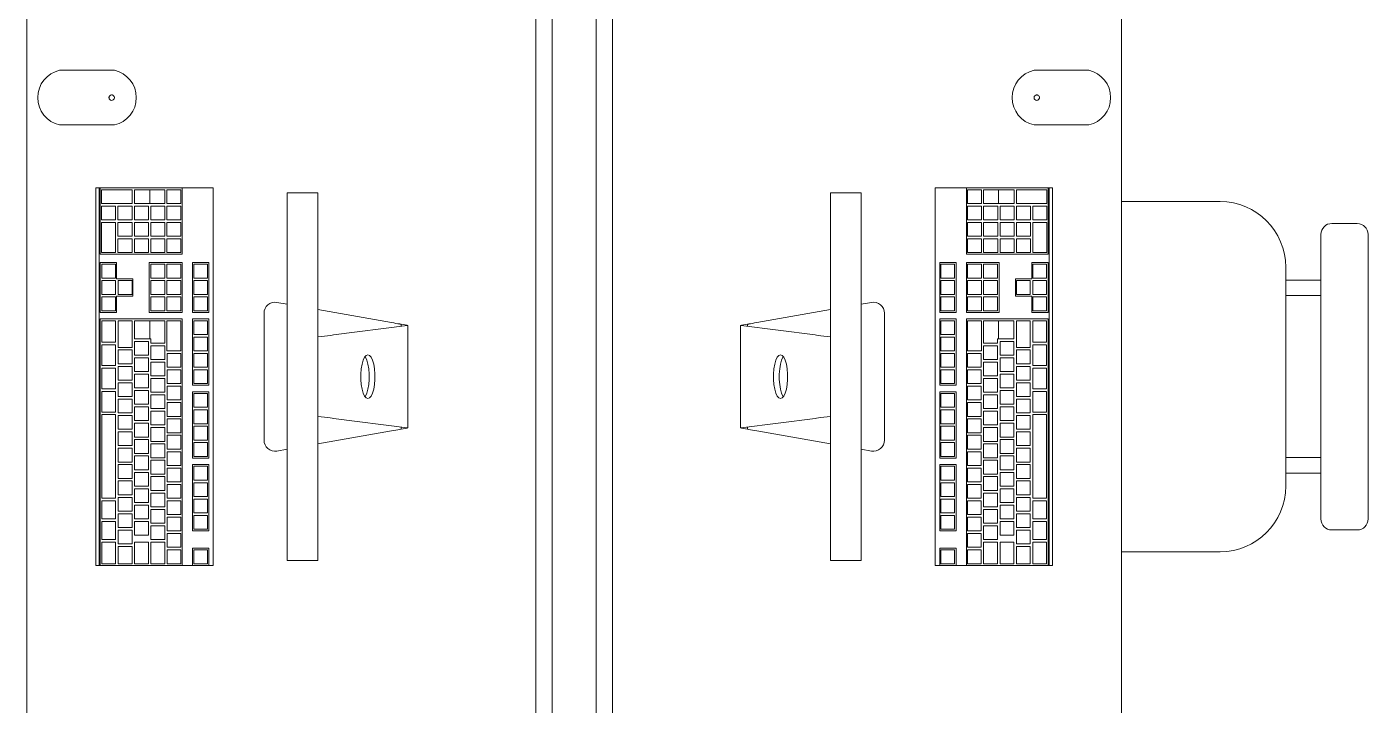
# Model space of a CAD drawing. Header units: inches. Extents: x -1714 to 6424, y -1550 to 970.
# Drawn here: x -993.1 to -931.8, y 427.3 to 458.3 of the extents above; entities that cross this region are included whole.
import ezdxf

# ---------------------------------------------------------------- set-up
doc = ezdxf.new("R2010")
doc.units = ezdxf.units.IN
doc.header["$MEASUREMENT"] = 0
doc.layers.add('A-GENM', color=13, linetype='Continuous', lineweight=9)
doc.layers.add('I-FURN', color=30, linetype='Continuous', lineweight=9)

# ---------------------------------------------------------------- blocks, each defined once
blk = doc.blocks.new('Dynamic_Computer_Desk_with_Chairs_8535 - 6-1470209-L1 - Architectural')
at = {"layer": 'A-GENM'}
for p, q in [((0, 23.5), (0, 21)), ((2.5, 21), (2.5, 23.5))]:
    blk.add_line(p, q, dxfattribs=at)
for centre, start, end in [((1.25, 23.219), 12.68038, 167.31962), ((1.25, 21.281), 192.68038, 347.31962)]:
    blk.add_arc(centre, 1.281, start, end, dxfattribs=at)
at = {"layer": 'I-FURN'}
for p, q in [((-130.5, 25), (60, 25)), ((22.622, 21.843), (5.378, 21.843)), ((5.378, 21.843), (5.378, 21.695)), ((5.378, 21.695), (5.378, 21.652)), ((5.378, 21.695), (22.622, 21.695)), ((5.378, 17.912), (5.378, 21.652)), ((5.378, 21.652), (8.409, 21.652)), ((5.457, 21.585), (6.087, 21.585)), ((5.457, 20.195), (5.457, 21.585)), ((6.087, 21.585), (6.087, 20.195)), ((6.205, 21.585), (6.835, 21.585)), ((6.205, 20.943), (6.205, 21.585)), ((6.835, 21.585), (6.835, 20.943)), ((6.953, 21.585), (8.331, 21.585)), ((6.953, 20.943), (6.953, 21.585)), ((8.331, 21.585), (8.331, 20.943)), ((8.409, 21.629), (8.409, 21.652)), ((8.409, 21.629), (8.409, 17.912)), ((8.783, 21.652), (8.783, 21.629)), ((8.783, 21.652), (11.067, 21.652)), ((8.783, 20.904), (8.783, 21.629)), ((8.862, 21.573), (9.492, 21.573)), ((8.862, 20.943), (8.862, 21.573)), ((9.492, 21.573), (9.492, 20.943)), ((9.61, 21.573), (10.24, 21.573)), ((9.61, 20.943), (9.61, 21.573)), ((10.24, 21.573), (10.24, 20.943)), ((10.358, 21.573), (10.988, 21.573)), ((10.358, 20.943), (10.358, 21.573)), ((10.988, 21.573), (10.988, 20.943)), ((11.067, 21.629), (11.067, 21.652)), ((11.067, 21.629), (11.067, 20.904)), ((11.362, 21.652), (11.362, 21.629)), ((11.362, 21.652), (22.622, 21.652)), ((11.362, 17.912), (11.362, 21.629)), ((11.441, 21.573), (12.425, 21.573)), ((11.441, 20.943), (11.441, 21.573)), ((12.425, 21.573), (12.425, 20.943)), ((12.543, 21.573), (13.488, 21.573)), ((12.543, 20.943), (12.543, 21.573)), ((13.488, 21.573), (13.488, 20.943)), ((13.606, 21.573), (14.551, 21.573)), ((13.606, 20.943), (13.606, 21.573)), ((14.551, 21.573), (14.551, 20.943)), ((14.669, 21.573), (15.614, 21.573)), ((14.669, 20.943), (14.669, 21.573)), ((15.614, 21.573), (15.614, 20.943)), ((15.732, 20.943), (15.732, 21.573)), ((15.732, 21.573), (19.551, 21.573)), ((19.551, 21.573), (19.551, 20.943)), ((19.669, 20.943), (19.669, 21.573)), ((19.669, 21.573), (20.496, 21.573)), ((20.496, 21.573), (20.496, 20.943)), ((20.614, 20.943), (20.614, 21.573)), ((20.614, 21.573), (21.441, 21.573)), ((21.441, 21.573), (21.441, 20.943)), ((21.559, 20.943), (21.559, 21.573)), ((21.559, 21.573), (22.543, 21.573)), ((22.543, 21.573), (22.543, 20.943)), ((22.622, 21.695), (22.622, 21.843)), ((22.622, 21.652), (22.622, 21.695)), ((22.622, 21.652), (22.622, 17.912)), ((6.835, 20.943), (6.205, 20.943)), ((6.205, 20.837), (6.835, 20.837)), ((6.205, 20.195), (6.205, 20.837)), ((6.835, 20.837), (6.835, 20.195)), ((8.331, 20.943), (6.953, 20.943)), ((6.953, 20.837), (7.583, 20.837)), ((6.953, 20.195), (6.953, 20.837)), ((7.583, 20.837), (7.583, 20.195)), ((7.701, 20.837), (8.331, 20.837)), ((7.701, 20.195), (7.701, 20.837)), ((8.331, 20.837), (8.331, 20.195)), ((9.531, 20.904), (8.783, 20.904)), ((9.492, 20.943), (8.862, 20.943)), ((9.531, 20.156), (9.531, 20.904)), ((10.24, 20.943), (9.61, 20.943)), ((11.067, 20.904), (10.319, 20.904)), ((10.319, 20.904), (10.319, 20.156)), ((10.988, 20.943), (10.358, 20.943)), ((12.425, 20.943), (11.441, 20.943)), ((13.488, 20.943), (12.543, 20.943)), ((14.551, 20.943), (13.606, 20.943)), ((15.614, 20.943), (14.669, 20.943)), ((19.551, 20.943), (15.732, 20.943)), ((20.496, 20.943), (19.669, 20.943)), ((21.441, 20.943), (20.614, 20.943)), ((22.543, 20.943), (21.559, 20.943)), ((9.61, 20.825), (10.24, 20.825)), ((9.61, 20.195), (9.61, 20.825)), ((10.24, 20.825), (10.24, 20.195)), ((11.441, 20.195), (11.441, 20.826)), ((11.441, 20.826), (12.661, 20.826)), ((12.661, 20.826), (12.661, 20.195)), ((12.78, 20.195), (12.78, 20.826)), ((12.78, 20.826), (13.409, 20.826)), ((13.409, 20.826), (13.409, 20.195)), ((13.528, 20.195), (13.528, 20.826)), ((13.528, 20.826), (14.157, 20.826)), ((14.157, 20.826), (14.157, 20.195)), ((14.276, 20.195), (14.276, 20.826)), ((14.276, 20.826), (14.906, 20.826)), ((14.906, 20.826), (14.906, 20.195)), ((15.024, 20.195), (15.024, 20.826)), ((15.024, 20.826), (15.654, 20.826)), ((15.654, 20.826), (15.654, 20.195)), ((15.772, 20.195), (15.772, 20.826)), ((15.772, 20.826), (16.402, 20.826)), ((16.402, 20.826), (16.402, 20.195)), ((16.52, 20.195), (16.52, 20.826)), ((16.52, 20.826), (17.15, 20.826)), ((17.15, 20.826), (17.15, 20.195)), ((17.268, 20.195), (17.268, 20.826)), ((17.268, 20.826), (17.898, 20.826)), ((17.898, 20.826), (17.898, 20.195)), ((18.016, 20.195), (18.016, 20.826)), ((18.016, 20.826), (18.646, 20.826)), ((18.646, 20.826), (18.646, 20.195)), ((18.764, 20.195), (18.764, 20.826)), ((18.764, 20.826), (19.394, 20.826)), ((19.394, 20.826), (19.394, 20.195)), ((19.512, 20.195), (19.512, 20.826)), ((19.512, 20.826), (20.142, 20.826)), ((20.142, 20.826), (20.142, 20.195)), ((20.26, 20.195), (20.26, 20.826)), ((20.26, 20.826), (20.89, 20.826)), ((20.89, 20.826), (20.89, 20.195)), ((21.008, 20.195), (21.008, 20.826)), ((21.008, 20.826), (21.638, 20.826)), ((21.638, 20.826), (21.638, 20.195)), ((21.756, 20.195), (21.756, 20.825)), ((21.756, 20.825), (22.543, 20.825)), ((22.543, 20.825), (22.543, 20.195)), ((6.087, 20.195), (5.457, 20.195)), ((5.457, 20.089), (6.087, 20.089)), ((5.457, 19.377), (5.457, 20.089)), ((6.087, 20.089), (6.087, 19.377)), ((6.835, 20.195), (6.205, 20.195)), ((6.205, 20.089), (6.835, 20.089)), ((6.205, 19.447), (6.205, 20.089)), ((6.835, 20.089), (6.835, 19.447)), ((7.583, 20.195), (6.953, 20.195)), ((6.953, 20.089), (7.583, 20.089)), ((6.953, 19.447), (6.953, 20.089)), ((7.583, 20.089), (7.583, 19.447)), ((8.331, 20.195), (7.701, 20.195)), ((7.701, 20.089), (8.331, 20.089)), ((7.701, 19.447), (7.701, 20.089)), ((8.331, 20.089), (8.331, 19.447)), ((10.319, 20.156), (9.531, 20.156)), ((10.24, 20.195), (9.61, 20.195)), ((12.661, 20.195), (11.441, 20.195)), ((11.441, 20.078), (12.268, 20.078)), ((11.441, 19.377), (11.441, 20.078)), ((12.268, 20.078), (12.268, 19.377)), ((12.386, 19.447), (12.386, 20.078)), ((12.386, 20.078), (13.016, 20.078)), ((13.409, 20.195), (12.78, 20.195)), ((13.016, 20.078), (13.016, 19.447)), ((13.134, 19.447), (13.134, 20.078)), ((13.134, 20.078), (13.764, 20.078)), ((14.157, 20.195), (13.528, 20.195)), ((13.764, 20.078), (13.764, 19.447)), ((13.882, 19.447), (13.882, 20.078)), ((13.882, 20.078), (14.512, 20.078)), ((14.906, 20.195), (14.276, 20.195)), ((14.512, 20.078), (14.512, 19.447)), ((14.63, 19.447), (14.63, 20.078)), ((14.63, 20.078), (15.26, 20.078)), ((15.654, 20.195), (15.024, 20.195)), ((15.26, 20.078), (15.26, 19.447)), ((15.378, 19.447), (15.378, 20.078)), ((15.378, 20.078), (16.008, 20.078)), ((16.402, 20.195), (15.772, 20.195)), ((16.008, 20.078), (16.008, 19.447)), ((16.126, 19.447), (16.126, 20.078)), ((16.126, 20.078), (16.756, 20.078)), ((17.15, 20.195), (16.52, 20.195)), ((16.756, 20.078), (16.756, 19.447)), ((16.874, 19.447), (16.874, 20.078)), ((16.874, 20.078), (17.504, 20.078)), ((17.898, 20.195), (17.268, 20.195)), ((17.504, 20.078), (17.504, 19.447)), ((17.622, 19.447), (17.622, 20.078)), ((17.622, 20.078), (18.252, 20.078)), ((18.646, 20.195), (18.016, 20.195)), ((18.252, 20.078), (18.252, 19.447)), ((18.37, 19.447), (18.37, 20.078)), ((18.37, 20.078), (19, 20.078)), ((19.394, 20.195), (18.764, 20.195)), ((19, 20.078), (19, 19.447)), ((19.118, 19.447), (19.118, 20.078)), ((19.118, 20.078), (19.748, 20.078)), ((20.142, 20.195), (19.512, 20.195)), ((19.748, 20.078), (19.748, 19.447)), ((19.866, 19.447), (19.866, 20.078)), ((19.866, 20.078), (20.496, 20.078)), ((20.89, 20.195), (20.26, 20.195)), ((20.496, 20.078), (20.496, 19.447)), ((20.614, 19.447), (20.614, 20.078)), ((20.614, 20.078), (21.244, 20.078)), ((21.638, 20.195), (21.008, 20.195)), ((21.244, 20.078), (21.244, 19.447)), ((21.559, 19.447), (21.559, 20.077)), ((21.559, 20.077), (22.543, 20.077)), ((22.543, 20.195), (21.756, 20.195)), ((22.543, 20.077), (22.543, 19.447)), ((5.457, 18.699), (5.457, 19.377)), ((5.457, 19.377), (6.087, 19.377)), ((6.087, 19.377), (6.087, 18.699)), ((6.835, 19.447), (6.205, 19.447)), ((6.205, 19.341), (6.835, 19.341)), ((6.205, 18.699), (6.205, 19.341)), ((6.835, 19.341), (6.835, 18.699)), ((7.583, 19.447), (6.953, 19.447)), ((6.953, 19.341), (7.583, 19.341)), ((6.953, 18.699), (6.953, 19.341)), ((7.583, 19.341), (7.583, 18.699)), ((8.331, 19.447), (7.701, 19.447)), ((7.701, 19.341), (8.331, 19.341)), ((7.701, 18.699), (7.701, 19.341)), ((8.331, 19.341), (8.331, 18.699)), ((8.783, 17.912), (8.783, 19.408)), ((8.783, 19.408), (11.067, 19.408)), ((8.862, 19.329), (9.492, 19.329)), ((8.862, 18.699), (8.862, 19.329)), ((9.492, 19.329), (9.492, 18.699)), ((9.61, 19.329), (10.24, 19.329)), ((9.61, 18.699), (9.61, 19.329)), ((10.24, 19.329), (10.24, 18.699)), ((10.358, 19.329), (10.988, 19.329)), ((10.358, 18.699), (10.358, 19.329)), ((10.988, 19.329), (10.988, 18.699)), ((11.067, 19.408), (11.067, 17.912)), ((11.441, 18.699), (11.441, 19.377)), ((11.441, 19.377), (12.268, 19.377)), ((12.268, 19.377), (12.268, 19.33)), ((12.268, 19.33), (12.465, 19.33)), ((13.016, 19.447), (12.386, 19.447)), ((12.465, 19.33), (12.465, 18.699)), ((12.583, 18.699), (12.583, 19.33)), ((12.583, 19.33), (13.213, 19.33)), ((13.764, 19.447), (13.134, 19.447)), ((13.213, 19.33), (13.213, 18.699)), ((13.331, 18.699), (13.331, 19.33)), ((13.331, 19.33), (13.961, 19.33)), ((14.512, 19.447), (13.882, 19.447)), ((13.961, 19.33), (13.961, 18.699)), ((14.079, 18.699), (14.079, 19.33)), ((14.079, 19.33), (14.709, 19.33)), ((15.26, 19.447), (14.63, 19.447)), ((14.709, 19.33), (14.709, 18.699)), ((14.827, 18.699), (14.827, 19.33)), ((14.827, 19.33), (15.457, 19.33)), ((16.008, 19.447), (15.378, 19.447)), ((15.457, 19.33), (15.457, 18.699)), ((15.575, 18.699), (15.575, 19.33)), ((15.575, 19.33), (16.205, 19.33)), ((16.756, 19.447), (16.126, 19.447)), ((16.205, 19.33), (16.205, 18.699)), ((16.323, 18.699), (16.323, 19.33)), ((16.323, 19.33), (16.953, 19.33)), ((17.504, 19.447), (16.874, 19.447)), ((16.953, 19.33), (16.953, 18.699)), ((17.071, 18.699), (17.071, 19.33)), ((17.071, 19.33), (17.701, 19.33)), ((18.252, 19.447), (17.622, 19.447)), ((17.701, 19.33), (17.701, 18.699)), ((17.819, 18.699), (17.819, 19.33)), ((17.819, 19.33), (18.449, 19.33)), ((19, 19.447), (18.37, 19.447)), ((18.449, 19.33), (18.449, 18.699)), ((18.567, 18.699), (18.567, 19.33)), ((18.567, 19.33), (19.197, 19.33)), ((19.748, 19.447), (19.118, 19.447)), ((19.197, 19.33), (19.197, 18.699)), ((19.315, 18.699), (19.315, 19.33)), ((19.315, 19.33), (19.945, 19.33)), ((20.496, 19.447), (19.866, 19.447)), ((19.945, 19.33), (19.945, 18.699)), ((20.063, 18.699), (20.063, 19.33)), ((20.063, 19.33), (20.693, 19.33)), ((21.244, 19.447), (20.614, 19.447)), ((20.693, 19.33), (20.693, 18.699)), ((20.811, 18.699), (20.811, 19.33)), ((20.811, 19.33), (21.441, 19.33)), ((21.441, 19.33), (21.441, 18.699)), ((22.543, 19.447), (21.559, 19.447)), ((21.559, 18.699), (21.559, 19.329)), ((21.559, 19.329), (22.543, 19.329)), ((22.543, 19.329), (22.543, 18.699)), ((6.087, 18.699), (5.457, 18.699)), ((5.457, 18.604), (6.087, 18.604)), ((5.457, 17.964), (5.457, 18.604)), ((6.087, 18.604), (6.087, 17.964)), ((6.835, 18.699), (6.205, 18.699)), ((6.205, 18.604), (6.835, 18.604)), ((6.205, 17.964), (6.205, 18.604)), ((6.835, 18.604), (6.835, 17.964)), ((7.583, 18.699), (6.953, 18.699)), ((6.953, 18.604), (7.583, 18.604)), ((6.953, 17.964), (6.953, 18.604)), ((7.583, 18.604), (7.583, 17.964)), ((8.331, 18.699), (7.701, 18.699)), ((7.701, 18.604), (8.331, 18.604)), ((7.701, 17.964), (7.701, 18.604)), ((8.331, 18.604), (8.331, 17.964)), ((9.492, 18.699), (8.862, 18.699)), ((8.862, 18.604), (9.492, 18.604)), ((8.862, 17.964), (8.862, 18.604)), ((9.492, 18.604), (9.492, 17.964)), ((10.24, 18.699), (9.61, 18.699)), ((9.61, 18.604), (10.24, 18.604)), ((9.61, 17.964), (9.61, 18.604)), ((10.24, 18.604), (10.24, 17.964)), ((10.988, 18.699), (10.358, 18.699)), ((10.358, 18.604), (10.988, 18.604)), ((10.358, 17.964), (10.358, 18.604)), ((10.988, 18.604), (10.988, 17.964)), ((12.465, 18.699), (11.441, 18.699)), ((11.441, 18.604), (12.819, 18.604)), ((11.441, 17.964), (11.441, 18.604)), ((13.213, 18.699), (12.583, 18.699)), ((12.819, 18.604), (12.819, 17.964)), ((12.937, 17.964), (12.937, 18.593)), ((12.937, 18.593), (13.567, 18.593)), ((13.961, 18.699), (13.331, 18.699)), ((13.567, 18.593), (13.567, 17.964)), ((13.685, 17.964), (13.685, 18.593)), ((13.685, 18.593), (14.315, 18.593)), ((14.709, 18.699), (14.079, 18.699)), ((14.315, 18.593), (14.315, 17.964)), ((14.433, 17.964), (14.433, 18.593)), ((14.433, 18.593), (15.063, 18.593)), ((15.457, 18.699), (14.827, 18.699)), ((15.063, 18.593), (15.063, 17.964)), ((15.181, 17.964), (15.181, 18.593)), ((15.181, 18.593), (15.811, 18.593)), ((16.205, 18.699), (15.575, 18.699)), ((15.811, 18.593), (15.811, 17.964)), ((15.929, 17.964), (15.929, 18.593)), ((15.929, 18.593), (16.559, 18.593)), ((16.953, 18.699), (16.323, 18.699)), ((16.559, 18.593), (16.559, 17.964)), ((16.677, 17.964), (16.677, 18.593)), ((16.677, 18.593), (17.307, 18.593)), ((17.701, 18.699), (17.071, 18.699)), ((17.307, 18.593), (17.307, 17.964)), ((17.425, 17.964), (17.425, 18.593)), ((17.425, 18.593), (18.055, 18.593)), ((18.449, 18.699), (17.819, 18.699)), ((18.055, 18.593), (18.055, 17.964)), ((18.173, 17.964), (18.173, 18.593)), ((18.173, 18.593), (18.803, 18.593)), ((19.197, 18.699), (18.567, 18.699)), ((18.803, 18.593), (18.803, 17.964)), ((18.921, 17.964), (18.921, 18.593)), ((18.921, 18.593), (19.551, 18.593)), ((19.945, 18.699), (19.315, 18.699)), ((19.551, 18.593), (19.551, 17.964)), ((19.669, 17.964), (19.669, 18.593)), ((19.669, 18.593), (20.299, 18.593)), ((20.693, 18.699), (20.063, 18.699)), ((20.299, 18.593), (20.299, 17.964)), ((20.417, 17.964), (20.417, 18.593)), ((20.417, 18.593), (21.047, 18.593)), ((21.441, 18.699), (20.811, 18.699)), ((21.047, 18.593), (21.047, 17.964)), ((21.165, 17.964), (21.165, 18.593)), ((21.165, 18.593), (21.795, 18.593)), ((22.543, 18.699), (21.559, 18.699)), ((21.795, 18.593), (21.795, 17.964)), ((21.913, 17.964), (21.913, 18.593)), ((21.913, 18.593), (22.543, 18.593)), ((22.543, 18.593), (22.543, 17.964)), ((5.378, 16.727), (5.378, 17.912)), ((8.409, 17.912), (5.378, 17.912)), ((6.087, 17.962), (5.457, 17.962)), ((6.835, 17.962), (6.205, 17.962)), ((7.583, 17.962), (6.953, 17.962)), ((8.331, 17.962), (7.701, 17.962)), ((11.067, 17.912), (8.783, 17.912)), ((9.492, 17.962), (8.862, 17.962)), ((10.24, 17.962), (9.61, 17.962)), ((10.988, 17.962), (10.358, 17.962)), ((22.622, 17.912), (11.362, 17.912)), ((12.819, 17.962), (11.441, 17.962)), ((13.567, 17.962), (12.937, 17.962)), ((14.315, 17.962), (13.685, 17.962)), ((15.063, 17.962), (14.433, 17.962)), ((15.811, 17.962), (15.181, 17.962)), ((16.559, 17.962), (15.929, 17.962)), ((17.307, 17.962), (16.677, 17.962)), ((18.055, 17.962), (17.425, 17.962)), ((18.803, 17.962), (18.173, 17.962)), ((19.551, 17.962), (18.921, 17.962)), ((20.299, 17.962), (19.669, 17.962)), ((21.047, 17.962), (20.417, 17.962)), ((21.795, 17.962), (21.165, 17.962)), ((22.543, 17.962), (21.913, 17.962)), ((22.622, 17.912), (22.622, 17.439)), ((8.783, 16.727), (8.783, 17.439)), ((8.783, 17.439), (11.067, 17.439)), ((8.862, 16.742), (8.862, 17.372)), ((8.862, 17.372), (9.492, 17.372)), ((9.492, 17.372), (9.492, 16.742)), ((9.61, 16.742), (9.61, 17.372)), ((9.61, 17.372), (10.24, 17.372)), ((10.24, 17.372), (10.24, 16.742)), ((10.358, 16.742), (10.358, 17.372)), ((10.358, 17.372), (10.988, 17.372)), ((10.988, 17.372), (10.988, 16.742)), ((11.067, 17.439), (11.067, 16.727)), ((11.362, 16.727), (11.362, 17.439)), ((11.362, 17.439), (14.394, 17.439)), ((11.441, 16.742), (11.441, 17.372)), ((11.441, 17.372), (12.071, 17.372)), ((12.071, 17.372), (12.071, 16.742)), ((12.189, 16.742), (12.189, 17.372)), ((12.189, 17.372), (12.819, 17.372)), ((12.819, 17.372), (12.819, 16.742)), ((12.937, 16.742), (12.937, 17.372)), ((12.937, 17.372), (13.567, 17.372)), ((13.567, 17.372), (13.567, 16.742)), ((13.685, 16.742), (13.685, 17.372)), ((13.685, 17.372), (14.315, 17.372)), ((14.315, 17.372), (14.315, 16.742)), ((14.394, 17.439), (14.394, 16.727)), ((14.689, 16.727), (14.689, 17.439)), ((14.689, 17.439), (17.72, 17.439)), ((14.768, 16.742), (14.768, 17.372)), ((14.768, 17.372), (15.398, 17.372)), ((15.398, 17.372), (15.398, 16.742)), ((15.516, 16.742), (15.516, 17.372)), ((15.516, 17.372), (16.146, 17.372)), ((16.146, 17.372), (16.146, 16.742)), ((16.264, 16.742), (16.264, 17.372)), ((16.264, 17.372), (16.894, 17.372)), ((16.894, 17.372), (16.894, 16.742)), ((17.012, 16.742), (17.012, 17.372)), ((17.012, 17.372), (17.642, 17.372)), ((17.642, 17.372), (17.642, 16.742)), ((17.72, 17.439), (17.72, 16.727)), ((18.016, 16.727), (18.016, 17.439)), ((18.016, 17.439), (21.047, 17.439)), ((18.094, 16.742), (18.094, 17.372)), ((18.094, 17.372), (18.724, 17.372)), ((18.724, 17.372), (18.724, 16.742)), ((18.843, 16.742), (18.843, 17.372)), ((18.843, 17.372), (19.472, 17.372)), ((19.472, 17.372), (19.472, 16.742)), ((19.591, 16.742), (19.591, 17.372)), ((19.591, 17.372), (20.22, 17.372)), ((20.22, 17.372), (20.22, 16.742)), ((20.339, 16.742), (20.339, 17.372)), ((20.339, 17.372), (20.969, 17.372)), ((20.969, 17.372), (20.969, 16.742)), ((21.047, 17.439), (21.047, 16.727)), ((21.835, 16.727), (21.835, 17.439)), ((21.835, 17.439), (22.622, 17.439)), ((21.913, 16.742), (21.913, 17.372)), ((21.913, 17.372), (22.543, 17.372)), ((22.543, 17.372), (22.543, 16.742)), ((22.622, 17.439), (22.622, 16.691)), ((5.378, 16.727), (5.378, 16.589)), ((5.378, 16.488), (5.378, 16.589)), ((8.783, 16.727), (8.783, 16.691)), ((11.067, 16.691), (8.783, 16.691)), ((9.492, 16.742), (8.862, 16.742)), ((10.24, 16.742), (9.61, 16.742)), ((10.988, 16.742), (10.358, 16.742)), ((11.067, 16.691), (11.067, 16.727)), ((11.362, 16.727), (11.362, 16.691)), ((14.394, 16.691), (11.362, 16.691)), ((12.071, 16.742), (11.441, 16.742)), ((12.819, 16.742), (12.189, 16.742)), ((13.567, 16.742), (12.937, 16.742)), ((14.315, 16.742), (13.685, 16.742)), ((14.394, 16.691), (14.394, 16.727)), ((14.689, 16.727), (14.689, 16.691)), ((17.72, 16.691), (14.689, 16.691)), ((15.398, 16.742), (14.768, 16.742)), ((16.146, 16.742), (15.516, 16.742)), ((16.894, 16.742), (16.264, 16.742)), ((17.642, 16.742), (17.012, 16.742)), ((17.72, 16.691), (17.72, 16.727)), ((18.016, 16.727), (18.016, 16.691)), ((21.047, 16.691), (18.016, 16.691)), ((18.724, 16.742), (18.094, 16.742)), ((19.472, 16.742), (18.843, 16.742)), ((20.22, 16.742), (19.591, 16.742)), ((20.969, 16.742), (20.339, 16.742)), ((21.047, 16.691), (21.047, 16.727)), ((21.835, 16.727), (21.835, 16.691)), ((22.622, 16.691), (21.835, 16.691)), ((22.543, 16.742), (21.913, 16.742)), ((22.622, 16.589), (22.622, 16.691)), ((22.622, 16.589), (22.622, 16.488)), ((5.378, 16.488), (22.622, 16.488)), ((16.904, 14.166), (11.096, 14.166)), ((10.603, 13.58), (10.688, 13.103)), ((17.312, 13.103), (17.397, 13.58)), ((5.6, 13.103), (5.6, 11.703)), ((6.35, 13.103), (5.6, 13.103)), ((6.35, 13.103), (21.65, 13.103)), ((22.4, 13.103), (21.65, 13.103)), ((22.4, 11.703), (22.4, 13.103)), ((5.6, 11.703), (6.35, 11.703)), ((21.65, 11.703), (6.35, 11.703)), ((10.934, 11.703), (11.527, 8.344)), ((16.473, 8.344), (17.066, 11.703)), ((21.65, 11.703), (22.4, 11.703)), ((12.094, 10.998), (11.664, 7.63)), ((16.336, 7.63), (15.906, 10.998)), ((11.603, 7.911), (11.593, 7.97)), ((16.407, 7.97), (16.397, 7.911)), ((11.603, 7.911), (11.699, 7.911)), ((11.651, 7.637), (11.603, 7.911)), ((11.664, 7.637), (11.651, 7.637)), ((11.659, 7.594), (16.341, 7.594)), ((16.301, 7.911), (16.397, 7.911)), ((16.349, 7.637), (16.336, 7.637)), ((16.397, 7.911), (16.349, 7.637)), ((-130.5, 1.75), (60, 1.75)), ((-130.5, 1), (60, 1))]:
    blk.add_line(p, q, dxfattribs=at)
at = {"layer": 'I-FURN', "flags": 128}
for points in [[(12.184, 11.703), (12.165, 11.551), (12.146, 11.404), (12.129, 11.269), (12.114, 11.152), (12.102, 11.06), (12.094, 10.998)], [(15.906, 10.998), (15.898, 11.06), (15.886, 11.152), (15.871, 11.269), (15.854, 11.404), (15.835, 11.551), (15.816, 11.703)], [(13, 9.423), (13.029, 9.501), (13.115, 9.574), (13.251, 9.639), (13.432, 9.691), (13.645, 9.727), (13.879, 9.746), (14.121, 9.746), (14.355, 9.727), (14.568, 9.691), (14.749, 9.639), (14.885, 9.574), (14.971, 9.501), (15, 9.423)], [(15, 9.423), (14.971, 9.346), (14.885, 9.272), (14.749, 9.208), (14.568, 9.156), (14.355, 9.12), (14.121, 9.101), (13.879, 9.101), (13.645, 9.12), (13.432, 9.156), (13.251, 9.208), (13.115, 9.272), (13.029, 9.346), (13, 9.423)], [(13.115, 9.535), (13.251, 9.471), (13.432, 9.419), (13.645, 9.383), (13.879, 9.364), (14.121, 9.364), (14.355, 9.383), (14.568, 9.419), (14.749, 9.471), (14.885, 9.535)], [(11.527, 8.344), (11.545, 8.24), (11.563, 8.14), (11.579, 8.05), (11.592, 7.972), (11.603, 7.911)], [(16.397, 7.911), (16.408, 7.972), (16.421, 8.05), (16.437, 8.14), (16.455, 8.24), (16.473, 8.344)], [(11.664, 7.63), (11.66, 7.603), (11.659, 7.594)], [(16.341, 7.594), (16.34, 7.603), (16.336, 7.63)]]:
    blk.add_lwpolyline(points, dxfattribs=at)
at = {"layer": 'I-FURN'}
for centre, radius, start, end in [((1.25, 21.124), 0.124, 360, 180), ((1.25, 21.124), 0.124, 165, 180), ((1.25, 21.124), 0.124, 180, 360), ((1.25, 21.124), 0.124, 180, 195), ((1.25, 21.124), 0.124, 225, 0), ((1.25, 21.124), 0.124, 0, 105), ((11.096, 13.666), 0.5, 90, 190), ((16.904, 13.666), 0.5, 350, 90)]:
    blk.add_arc(centre, radius, start, end, dxfattribs=at)
blk = doc.blocks.new('Chair-Stacking - Chair-Stacking-1465892-L1 - Architectural')
at = {"layer": 'I-FURN'}
for p, q in [((-15.049, 6.289), (-15.049, 1.789)), ((0.951, 6.289), (0.951, 1.789)), ((-12.049, -1.211), (-2.049, -1.211)), ((-11.456, -1.211), (-11.456, -2.813)), ((-11.456, -1.211), (-10.737, -1.211)), ((-10.737, -1.211), (-10.737, -2.813)), ((-3.337, -1.211), (-3.337, -2.813)), ((-2.632, -1.211), (-3.337, -1.211)), ((-2.632, -1.211), (-2.632, -2.813)), ((-13.549, -2.813), (-0.549, -2.813)), ((-14.049, -3.313), (-14.049, -4.472)), ((-0.049, -3.313), (-0.049, -4.472)), ((-13.549, -4.972), (-0.549, -4.972))]:
    blk.add_line(p, q, dxfattribs=at)
for centre, radius, start, end in [((-12.049, 1.789), 3, 180, 270), ((-2.049, 1.789), 3, 270, 0), ((-13.549, -3.313), 0.5, 90, 180), ((-0.549, -3.313), 0.5, 360, 90), ((-13.549, -4.472), 0.5, 180, 270), ((-0.549, -4.472), 0.5, 270, 0)]:
    blk.add_arc(centre, radius, start, end, dxfattribs=at)
blk = doc.blocks.new('Dynamic_Computer_Desk_with_Chairs_8535 - 6-1470367-L1 - Architectural')
at = {"layer": 'A-GENM'}
for p, q in [((0, -23.5), (0, -21)), ((2.5, -21), (2.5, -23.5))]:
    blk.add_line(p, q, dxfattribs=at)
for centre, start, end in [((1.25, -21.281), 12.68038, 167.31962), ((1.25, -23.219), 192.68038, 347.31962)]:
    blk.add_arc(centre, 1.281, start, end, dxfattribs=at)
at = {"layer": 'I-FURN'}
for p, q in [((60, -1), (-130.5, -1)), ((60, -1.75), (-130.5, -1.75)), ((11.593, -7.97), (11.603, -7.911)), ((11.603, -7.911), (11.651, -7.637)), ((11.699, -7.911), (11.603, -7.911)), ((11.651, -7.637), (11.664, -7.637)), ((16.341, -7.594), (11.659, -7.594)), ((11.664, -7.63), (12.094, -10.998)), ((15.906, -10.998), (16.336, -7.63)), ((16.397, -7.911), (16.301, -7.911)), ((16.336, -7.637), (16.349, -7.637)), ((16.349, -7.637), (16.397, -7.911)), ((16.397, -7.911), (16.407, -7.97)), ((11.527, -8.344), (10.934, -11.703)), ((17.066, -11.703), (16.473, -8.344)), ((5.6, -11.703), (5.6, -13.103)), ((6.35, -11.703), (5.6, -11.703)), ((6.35, -11.703), (21.65, -11.703)), ((22.4, -11.703), (21.65, -11.703)), ((22.4, -13.103), (22.4, -11.703)), ((5.6, -13.103), (6.35, -13.103)), ((21.65, -13.103), (6.35, -13.103)), ((10.688, -13.103), (10.603, -13.58)), ((17.397, -13.58), (17.312, -13.103)), ((21.65, -13.103), (22.4, -13.103)), ((11.096, -14.166), (16.904, -14.166)), ((5.378, -16.589), (5.378, -16.488)), ((22.622, -16.488), (5.378, -16.488)), ((22.622, -16.488), (22.622, -16.589)), ((5.378, -16.589), (5.378, -16.727)), ((5.378, -17.912), (5.378, -16.727)), ((8.783, -16.691), (8.783, -16.727)), ((8.783, -16.691), (11.067, -16.691)), ((8.783, -17.439), (8.783, -16.727)), ((8.862, -17.372), (8.862, -16.742)), ((8.862, -16.742), (9.492, -16.742)), ((9.492, -16.742), (9.492, -17.372)), ((9.61, -17.372), (9.61, -16.742)), ((9.61, -16.742), (10.24, -16.742)), ((10.24, -16.742), (10.24, -17.372)), ((10.358, -17.372), (10.358, -16.742)), ((10.358, -16.742), (10.988, -16.742)), ((10.988, -16.742), (10.988, -17.372)), ((11.067, -16.727), (11.067, -16.691)), ((11.067, -16.727), (11.067, -17.439)), ((11.362, -16.691), (11.362, -16.727)), ((11.362, -16.691), (14.394, -16.691)), ((11.362, -17.439), (11.362, -16.727)), ((11.441, -17.372), (11.441, -16.742)), ((11.441, -16.742), (12.071, -16.742)), ((12.071, -16.742), (12.071, -17.372)), ((12.189, -17.372), (12.189, -16.742)), ((12.189, -16.742), (12.819, -16.742)), ((12.819, -16.742), (12.819, -17.372)), ((12.937, -17.372), (12.937, -16.742)), ((12.937, -16.742), (13.567, -16.742)), ((13.567, -16.742), (13.567, -17.372)), ((13.685, -17.372), (13.685, -16.742)), ((13.685, -16.742), (14.315, -16.742)), ((14.315, -16.742), (14.315, -17.372)), ((14.394, -16.727), (14.394, -16.691)), ((14.394, -16.727), (14.394, -17.439)), ((14.689, -16.691), (14.689, -16.727)), ((14.689, -16.691), (17.72, -16.691)), ((14.689, -17.439), (14.689, -16.727)), ((14.768, -17.372), (14.768, -16.742)), ((14.768, -16.742), (15.398, -16.742)), ((15.398, -16.742), (15.398, -17.372)), ((15.516, -17.372), (15.516, -16.742)), ((15.516, -16.742), (16.146, -16.742)), ((16.146, -16.742), (16.146, -17.372)), ((16.264, -17.372), (16.264, -16.742)), ((16.264, -16.742), (16.894, -16.742)), ((16.894, -16.742), (16.894, -17.372)), ((17.012, -17.372), (17.012, -16.742)), ((17.012, -16.742), (17.642, -16.742)), ((17.642, -16.742), (17.642, -17.372)), ((17.72, -16.727), (17.72, -16.691)), ((17.72, -16.727), (17.72, -17.439)), ((18.016, -16.691), (18.016, -16.727)), ((18.016, -16.691), (21.047, -16.691)), ((18.016, -17.439), (18.016, -16.727)), ((18.094, -17.372), (18.094, -16.742)), ((18.094, -16.742), (18.724, -16.742)), ((18.724, -16.742), (18.724, -17.372)), ((18.843, -17.372), (18.843, -16.742)), ((18.843, -16.742), (19.472, -16.742)), ((19.472, -16.742), (19.472, -17.372)), ((19.591, -17.372), (19.591, -16.742)), ((19.591, -16.742), (20.22, -16.742)), ((20.22, -16.742), (20.22, -17.372)), ((20.339, -17.372), (20.339, -16.742)), ((20.339, -16.742), (20.969, -16.742)), ((20.969, -16.742), (20.969, -17.372)), ((21.047, -16.727), (21.047, -16.691)), ((21.047, -16.727), (21.047, -17.439)), ((21.835, -16.691), (21.835, -16.727)), ((21.835, -16.691), (22.622, -16.691)), ((21.835, -17.439), (21.835, -16.727)), ((21.913, -17.372), (21.913, -16.742)), ((21.913, -16.742), (22.543, -16.742)), ((22.543, -16.742), (22.543, -17.372)), ((22.622, -16.691), (22.622, -16.589)), ((22.622, -16.691), (22.622, -17.439)), ((11.067, -17.439), (8.783, -17.439)), ((9.492, -17.372), (8.862, -17.372)), ((10.24, -17.372), (9.61, -17.372)), ((10.988, -17.372), (10.358, -17.372)), ((14.394, -17.439), (11.362, -17.439)), ((12.071, -17.372), (11.441, -17.372)), ((12.819, -17.372), (12.189, -17.372)), ((13.567, -17.372), (12.937, -17.372)), ((14.315, -17.372), (13.685, -17.372)), ((17.72, -17.439), (14.689, -17.439)), ((15.398, -17.372), (14.768, -17.372)), ((16.146, -17.372), (15.516, -17.372)), ((16.894, -17.372), (16.264, -17.372)), ((17.642, -17.372), (17.012, -17.372)), ((21.047, -17.439), (18.016, -17.439)), ((18.724, -17.372), (18.094, -17.372)), ((19.472, -17.372), (18.843, -17.372)), ((20.22, -17.372), (19.591, -17.372)), ((20.969, -17.372), (20.339, -17.372)), ((22.622, -17.439), (21.835, -17.439)), ((22.543, -17.372), (21.913, -17.372)), ((22.622, -17.439), (22.622, -17.912)), ((5.378, -21.652), (5.378, -17.912)), ((5.378, -17.912), (8.409, -17.912)), ((5.457, -17.962), (6.087, -17.962)), ((5.457, -18.604), (5.457, -17.964)), ((6.087, -17.964), (6.087, -18.604)), ((6.205, -17.962), (6.835, -17.962)), ((6.205, -18.604), (6.205, -17.964)), ((6.835, -17.964), (6.835, -18.604)), ((6.953, -17.962), (7.583, -17.962)), ((6.953, -18.604), (6.953, -17.964)), ((7.583, -17.964), (7.583, -18.604)), ((7.701, -17.962), (8.331, -17.962)), ((7.701, -18.604), (7.701, -17.964)), ((8.331, -17.964), (8.331, -18.604)), ((8.409, -17.912), (8.409, -21.629)), ((8.783, -19.408), (8.783, -17.912)), ((8.783, -17.912), (11.067, -17.912)), ((8.862, -17.962), (9.492, -17.962)), ((8.862, -18.604), (8.862, -17.964)), ((9.492, -17.964), (9.492, -18.604)), ((9.61, -17.962), (10.24, -17.962)), ((9.61, -18.604), (9.61, -17.964)), ((10.24, -17.964), (10.24, -18.604)), ((10.358, -17.962), (10.988, -17.962)), ((10.358, -18.604), (10.358, -17.964)), ((10.988, -17.964), (10.988, -18.604)), ((11.067, -17.912), (11.067, -19.408)), ((11.362, -21.629), (11.362, -17.912)), ((11.362, -17.912), (22.622, -17.912)), ((11.441, -17.962), (12.819, -17.962)), ((11.441, -18.604), (11.441, -17.964)), ((12.819, -17.964), (12.819, -18.604)), ((12.937, -17.962), (13.567, -17.962)), ((12.937, -18.593), (12.937, -17.964)), ((13.567, -17.964), (13.567, -18.593)), ((13.685, -17.962), (14.315, -17.962)), ((13.685, -18.593), (13.685, -17.964)), ((14.315, -17.964), (14.315, -18.593)), ((14.433, -17.962), (15.063, -17.962)), ((14.433, -18.593), (14.433, -17.964)), ((15.063, -17.964), (15.063, -18.593)), ((15.181, -17.962), (15.811, -17.962)), ((15.181, -18.593), (15.181, -17.964)), ((15.811, -17.964), (15.811, -18.593)), ((15.929, -17.962), (16.559, -17.962)), ((15.929, -18.593), (15.929, -17.964)), ((16.559, -17.964), (16.559, -18.593)), ((16.677, -17.962), (17.307, -17.962)), ((16.677, -18.593), (16.677, -17.964)), ((17.307, -17.964), (17.307, -18.593)), ((17.425, -17.962), (18.055, -17.962)), ((17.425, -18.593), (17.425, -17.964)), ((18.055, -17.964), (18.055, -18.593)), ((18.173, -17.962), (18.803, -17.962)), ((18.173, -18.593), (18.173, -17.964)), ((18.803, -17.964), (18.803, -18.593)), ((18.921, -17.962), (19.551, -17.962)), ((18.921, -18.593), (18.921, -17.964)), ((19.551, -17.964), (19.551, -18.593)), ((19.669, -17.962), (20.299, -17.962)), ((19.669, -18.593), (19.669, -17.964)), ((20.299, -17.964), (20.299, -18.593)), ((20.417, -17.962), (21.047, -17.962)), ((20.417, -18.593), (20.417, -17.964)), ((21.047, -17.964), (21.047, -18.593)), ((21.165, -17.962), (21.795, -17.962)), ((21.165, -18.593), (21.165, -17.964)), ((21.795, -17.964), (21.795, -18.593)), ((21.913, -17.962), (22.543, -17.962)), ((21.913, -18.593), (21.913, -17.964)), ((22.543, -17.964), (22.543, -18.593)), ((22.622, -17.912), (22.622, -21.652)), ((6.087, -18.604), (5.457, -18.604)), ((5.457, -19.377), (5.457, -18.699)), ((5.457, -18.699), (6.087, -18.699)), ((6.087, -18.699), (6.087, -19.377)), ((6.835, -18.604), (6.205, -18.604)), ((6.205, -19.341), (6.205, -18.699)), ((6.205, -18.699), (6.835, -18.699)), ((6.835, -18.699), (6.835, -19.341)), ((7.583, -18.604), (6.953, -18.604)), ((6.953, -19.341), (6.953, -18.699)), ((6.953, -18.699), (7.583, -18.699)), ((7.583, -18.699), (7.583, -19.341)), ((8.331, -18.604), (7.701, -18.604)), ((7.701, -19.341), (7.701, -18.699)), ((7.701, -18.699), (8.331, -18.699)), ((8.331, -18.699), (8.331, -19.341)), ((9.492, -18.604), (8.862, -18.604)), ((8.862, -18.699), (9.492, -18.699)), ((8.862, -19.329), (8.862, -18.699)), ((9.492, -18.699), (9.492, -19.329)), ((10.24, -18.604), (9.61, -18.604)), ((9.61, -19.329), (9.61, -18.699)), ((9.61, -18.699), (10.24, -18.699)), ((10.24, -18.699), (10.24, -19.329)), ((10.988, -18.604), (10.358, -18.604)), ((10.358, -19.329), (10.358, -18.699)), ((10.358, -18.699), (10.988, -18.699)), ((10.988, -18.699), (10.988, -19.329)), ((12.819, -18.604), (11.441, -18.604)), ((11.441, -19.377), (11.441, -18.699)), ((11.441, -18.699), (12.465, -18.699)), ((12.465, -18.699), (12.465, -19.33)), ((12.583, -19.33), (12.583, -18.699)), ((12.583, -18.699), (13.213, -18.699)), ((13.567, -18.593), (12.937, -18.593)), ((13.213, -18.699), (13.213, -19.33)), ((13.331, -19.33), (13.331, -18.699)), ((13.331, -18.699), (13.961, -18.699)), ((14.315, -18.593), (13.685, -18.593)), ((13.961, -18.699), (13.961, -19.33)), ((14.079, -19.33), (14.079, -18.699)), ((14.079, -18.699), (14.709, -18.699)), ((15.063, -18.593), (14.433, -18.593)), ((14.709, -18.699), (14.709, -19.33)), ((14.827, -19.33), (14.827, -18.699)), ((14.827, -18.699), (15.457, -18.699)), ((15.811, -18.593), (15.181, -18.593)), ((15.457, -18.699), (15.457, -19.33)), ((15.575, -19.33), (15.575, -18.699)), ((15.575, -18.699), (16.205, -18.699)), ((16.559, -18.593), (15.929, -18.593)), ((16.205, -18.699), (16.205, -19.33)), ((16.323, -19.33), (16.323, -18.699)), ((16.323, -18.699), (16.953, -18.699)), ((17.307, -18.593), (16.677, -18.593)), ((16.953, -18.699), (16.953, -19.33)), ((17.071, -19.33), (17.071, -18.699)), ((17.071, -18.699), (17.701, -18.699)), ((18.055, -18.593), (17.425, -18.593)), ((17.701, -18.699), (17.701, -19.33)), ((17.819, -19.33), (17.819, -18.699)), ((17.819, -18.699), (18.449, -18.699)), ((18.803, -18.593), (18.173, -18.593)), ((18.449, -18.699), (18.449, -19.33)), ((18.567, -19.33), (18.567, -18.699)), ((18.567, -18.699), (19.197, -18.699)), ((19.551, -18.593), (18.921, -18.593)), ((19.197, -18.699), (19.197, -19.33)), ((19.315, -19.33), (19.315, -18.699)), ((19.315, -18.699), (19.945, -18.699)), ((20.299, -18.593), (19.669, -18.593)), ((19.945, -18.699), (19.945, -19.33)), ((20.063, -19.33), (20.063, -18.699)), ((20.063, -18.699), (20.693, -18.699)), ((21.047, -18.593), (20.417, -18.593)), ((20.693, -18.699), (20.693, -19.33)), ((20.811, -19.33), (20.811, -18.699)), ((20.811, -18.699), (21.441, -18.699)), ((21.795, -18.593), (21.165, -18.593)), ((21.441, -18.699), (21.441, -19.33)), ((21.559, -19.329), (21.559, -18.699)), ((21.559, -18.699), (22.543, -18.699)), ((22.543, -18.593), (21.913, -18.593)), ((22.543, -18.699), (22.543, -19.329)), ((5.457, -20.089), (5.457, -19.377)), ((6.087, -19.377), (5.457, -19.377)), ((6.087, -19.377), (6.087, -20.089)), ((6.835, -19.341), (6.205, -19.341)), ((6.205, -20.089), (6.205, -19.447)), ((6.205, -19.447), (6.835, -19.447)), ((6.835, -19.447), (6.835, -20.089)), ((7.583, -19.341), (6.953, -19.341)), ((6.953, -20.089), (6.953, -19.447)), ((6.953, -19.447), (7.583, -19.447)), ((7.583, -19.447), (7.583, -20.089)), ((8.331, -19.341), (7.701, -19.341)), ((7.701, -20.089), (7.701, -19.447)), ((7.701, -19.447), (8.331, -19.447)), ((8.331, -19.447), (8.331, -20.089)), ((11.067, -19.408), (8.783, -19.408)), ((9.492, -19.329), (8.862, -19.329)), ((10.24, -19.329), (9.61, -19.329)), ((10.988, -19.329), (10.358, -19.329)), ((11.441, -20.078), (11.441, -19.377)), ((12.268, -19.377), (11.441, -19.377)), ((12.465, -19.33), (12.268, -19.33)), ((12.268, -19.33), (12.268, -19.377)), ((12.268, -19.377), (12.268, -20.078)), ((12.386, -20.078), (12.386, -19.447)), ((12.386, -19.447), (13.016, -19.447)), ((13.213, -19.33), (12.583, -19.33)), ((13.016, -19.447), (13.016, -20.078)), ((13.134, -20.078), (13.134, -19.447)), ((13.134, -19.447), (13.764, -19.447)), ((13.961, -19.33), (13.331, -19.33)), ((13.764, -19.447), (13.764, -20.078)), ((13.882, -20.078), (13.882, -19.447)), ((13.882, -19.447), (14.512, -19.447)), ((14.709, -19.33), (14.079, -19.33)), ((14.512, -19.447), (14.512, -20.078)), ((14.63, -20.078), (14.63, -19.447)), ((14.63, -19.447), (15.26, -19.447)), ((15.457, -19.33), (14.827, -19.33)), ((15.26, -19.447), (15.26, -20.078)), ((15.378, -20.078), (15.378, -19.447)), ((15.378, -19.447), (16.008, -19.447)), ((16.205, -19.33), (15.575, -19.33)), ((16.008, -19.447), (16.008, -20.078)), ((16.126, -20.078), (16.126, -19.447)), ((16.126, -19.447), (16.756, -19.447)), ((16.953, -19.33), (16.323, -19.33)), ((16.756, -19.447), (16.756, -20.078)), ((16.874, -20.078), (16.874, -19.447)), ((16.874, -19.447), (17.504, -19.447)), ((17.701, -19.33), (17.071, -19.33)), ((17.504, -19.447), (17.504, -20.078)), ((17.622, -20.078), (17.622, -19.447)), ((17.622, -19.447), (18.252, -19.447)), ((18.449, -19.33), (17.819, -19.33)), ((18.252, -19.447), (18.252, -20.078)), ((18.37, -20.078), (18.37, -19.447)), ((18.37, -19.447), (19, -19.447)), ((19.197, -19.33), (18.567, -19.33)), ((19, -19.447), (19, -20.078)), ((19.118, -20.078), (19.118, -19.447)), ((19.118, -19.447), (19.748, -19.447)), ((19.945, -19.33), (19.315, -19.33)), ((19.748, -19.447), (19.748, -20.078)), ((19.866, -20.078), (19.866, -19.447)), ((19.866, -19.447), (20.496, -19.447)), ((20.693, -19.33), (20.063, -19.33)), ((20.496, -19.447), (20.496, -20.078)), ((20.614, -20.078), (20.614, -19.447)), ((20.614, -19.447), (21.244, -19.447)), ((21.441, -19.33), (20.811, -19.33)), ((21.244, -19.447), (21.244, -20.078)), ((22.543, -19.329), (21.559, -19.329)), ((21.559, -20.077), (21.559, -19.447)), ((21.559, -19.447), (22.543, -19.447)), ((22.543, -19.447), (22.543, -20.077)), ((6.087, -20.089), (5.457, -20.089)), ((5.457, -21.585), (5.457, -20.195)), ((5.457, -20.195), (6.087, -20.195)), ((6.087, -20.195), (6.087, -21.585)), ((6.835, -20.089), (6.205, -20.089)), ((6.205, -20.837), (6.205, -20.195)), ((6.205, -20.195), (6.835, -20.195)), ((6.835, -20.195), (6.835, -20.837)), ((7.583, -20.089), (6.953, -20.089)), ((6.953, -20.837), (6.953, -20.195)), ((6.953, -20.195), (7.583, -20.195)), ((7.583, -20.195), (7.583, -20.837)), ((8.331, -20.089), (7.701, -20.089)), ((7.701, -20.837), (7.701, -20.195)), ((7.701, -20.195), (8.331, -20.195)), ((8.331, -20.195), (8.331, -20.837)), ((9.531, -20.904), (9.531, -20.156)), ((9.531, -20.156), (10.319, -20.156)), ((9.61, -20.825), (9.61, -20.195)), ((9.61, -20.195), (10.24, -20.195)), ((10.24, -20.195), (10.24, -20.825)), ((10.319, -20.156), (10.319, -20.904)), ((12.268, -20.078), (11.441, -20.078)), ((11.441, -20.826), (11.441, -20.195)), ((11.441, -20.195), (12.661, -20.195)), ((13.016, -20.078), (12.386, -20.078)), ((12.661, -20.195), (12.661, -20.826)), ((12.78, -20.826), (12.78, -20.195)), ((12.78, -20.195), (13.409, -20.195)), ((13.764, -20.078), (13.134, -20.078)), ((13.409, -20.195), (13.409, -20.826)), ((13.528, -20.826), (13.528, -20.195)), ((13.528, -20.195), (14.157, -20.195)), ((14.512, -20.078), (13.882, -20.078)), ((14.157, -20.195), (14.157, -20.826)), ((14.276, -20.826), (14.276, -20.195)), ((14.276, -20.195), (14.906, -20.195)), ((15.26, -20.078), (14.63, -20.078)), ((14.906, -20.195), (14.906, -20.826)), ((15.024, -20.826), (15.024, -20.195)), ((15.024, -20.195), (15.654, -20.195)), ((16.008, -20.078), (15.378, -20.078)), ((15.654, -20.195), (15.654, -20.826)), ((15.772, -20.826), (15.772, -20.195)), ((15.772, -20.195), (16.402, -20.195)), ((16.756, -20.078), (16.126, -20.078)), ((16.402, -20.195), (16.402, -20.826)), ((16.52, -20.826), (16.52, -20.195)), ((16.52, -20.195), (17.15, -20.195)), ((17.504, -20.078), (16.874, -20.078)), ((17.15, -20.195), (17.15, -20.826)), ((17.268, -20.826), (17.268, -20.195)), ((17.268, -20.195), (17.898, -20.195)), ((18.252, -20.078), (17.622, -20.078)), ((17.898, -20.195), (17.898, -20.826)), ((18.016, -20.826), (18.016, -20.195)), ((18.016, -20.195), (18.646, -20.195)), ((19, -20.078), (18.37, -20.078)), ((18.646, -20.195), (18.646, -20.826)), ((18.764, -20.826), (18.764, -20.195)), ((18.764, -20.195), (19.394, -20.195)), ((19.748, -20.078), (19.118, -20.078)), ((19.394, -20.195), (19.394, -20.826)), ((19.512, -20.826), (19.512, -20.195)), ((19.512, -20.195), (20.142, -20.195)), ((20.496, -20.078), (19.866, -20.078)), ((20.142, -20.195), (20.142, -20.826)), ((20.26, -20.826), (20.26, -20.195)), ((20.26, -20.195), (20.89, -20.195)), ((21.244, -20.078), (20.614, -20.078)), ((20.89, -20.195), (20.89, -20.826)), ((21.008, -20.826), (21.008, -20.195)), ((21.008, -20.195), (21.638, -20.195)), ((22.543, -20.077), (21.559, -20.077)), ((21.638, -20.195), (21.638, -20.826)), ((21.756, -20.825), (21.756, -20.195)), ((21.756, -20.195), (22.543, -20.195)), ((22.543, -20.195), (22.543, -20.825)), ((10.24, -20.825), (9.61, -20.825)), ((12.661, -20.826), (11.441, -20.826)), ((13.409, -20.826), (12.78, -20.826)), ((14.157, -20.826), (13.528, -20.826)), ((14.906, -20.826), (14.276, -20.826)), ((15.654, -20.826), (15.024, -20.826)), ((16.402, -20.826), (15.772, -20.826)), ((17.15, -20.826), (16.52, -20.826)), ((17.898, -20.826), (17.268, -20.826)), ((18.646, -20.826), (18.016, -20.826)), ((19.394, -20.826), (18.764, -20.826)), ((20.142, -20.826), (19.512, -20.826)), ((20.89, -20.826), (20.26, -20.826)), ((21.638, -20.826), (21.008, -20.826)), ((22.543, -20.825), (21.756, -20.825)), ((6.835, -20.837), (6.205, -20.837)), ((6.205, -21.585), (6.205, -20.943)), ((6.205, -20.943), (6.835, -20.943)), ((6.835, -20.943), (6.835, -21.585)), ((7.583, -20.837), (6.953, -20.837)), ((6.953, -21.585), (6.953, -20.943)), ((6.953, -20.943), (8.331, -20.943)), ((8.331, -20.837), (7.701, -20.837)), ((8.331, -20.943), (8.331, -21.585)), ((8.783, -21.629), (8.783, -20.904)), ((8.783, -20.904), (9.531, -20.904)), ((8.862, -20.943), (9.492, -20.943)), ((8.862, -21.573), (8.862, -20.943)), ((9.492, -20.943), (9.492, -21.573)), ((9.61, -21.573), (9.61, -20.943)), ((9.61, -20.943), (10.24, -20.943)), ((10.24, -20.943), (10.24, -21.573)), ((10.319, -20.904), (11.067, -20.904)), ((10.358, -21.573), (10.358, -20.943)), ((10.358, -20.943), (10.988, -20.943)), ((10.988, -20.943), (10.988, -21.573)), ((11.067, -20.904), (11.067, -21.629)), ((11.441, -21.573), (11.441, -20.943)), ((11.441, -20.943), (12.425, -20.943)), ((12.425, -20.943), (12.425, -21.573)), ((12.543, -21.573), (12.543, -20.943)), ((12.543, -20.943), (13.488, -20.943)), ((13.488, -20.943), (13.488, -21.573)), ((13.606, -21.573), (13.606, -20.943)), ((13.606, -20.943), (14.551, -20.943)), ((14.551, -20.943), (14.551, -21.573)), ((14.669, -21.573), (14.669, -20.943)), ((14.669, -20.943), (15.614, -20.943)), ((15.614, -20.943), (15.614, -21.573)), ((15.732, -21.573), (15.732, -20.943)), ((15.732, -20.943), (19.551, -20.943)), ((19.551, -20.943), (19.551, -21.573)), ((19.669, -21.573), (19.669, -20.943)), ((19.669, -20.943), (20.496, -20.943)), ((20.496, -20.943), (20.496, -21.573)), ((20.614, -21.573), (20.614, -20.943)), ((20.614, -20.943), (21.441, -20.943)), ((21.441, -20.943), (21.441, -21.573)), ((21.559, -21.573), (21.559, -20.943)), ((21.559, -20.943), (22.543, -20.943)), ((22.543, -20.943), (22.543, -21.573)), ((5.378, -21.652), (5.378, -21.695)), ((8.409, -21.652), (5.378, -21.652)), ((5.378, -21.695), (5.378, -21.843)), ((22.622, -21.695), (5.378, -21.695)), ((5.378, -21.843), (22.622, -21.843)), ((6.087, -21.585), (5.457, -21.585)), ((6.835, -21.585), (6.205, -21.585)), ((8.331, -21.585), (6.953, -21.585)), ((8.409, -21.652), (8.409, -21.629)), ((8.783, -21.629), (8.783, -21.652)), ((11.067, -21.652), (8.783, -21.652)), ((9.492, -21.573), (8.862, -21.573)), ((10.24, -21.573), (9.61, -21.573)), ((10.988, -21.573), (10.358, -21.573)), ((11.067, -21.652), (11.067, -21.629)), ((11.362, -21.629), (11.362, -21.652)), ((22.622, -21.652), (11.362, -21.652)), ((12.425, -21.573), (11.441, -21.573)), ((13.488, -21.573), (12.543, -21.573)), ((14.551, -21.573), (13.606, -21.573)), ((15.614, -21.573), (14.669, -21.573)), ((19.551, -21.573), (15.732, -21.573)), ((20.496, -21.573), (19.669, -21.573)), ((21.441, -21.573), (20.614, -21.573)), ((22.543, -21.573), (21.559, -21.573)), ((22.622, -21.695), (22.622, -21.652)), ((22.622, -21.843), (22.622, -21.695)), ((60, -25), (-130.5, -25))]:
    blk.add_line(p, q, dxfattribs=at)
at = {"layer": 'I-FURN', "flags": 128}
for points in [[(11.603, -7.911), (11.592, -7.972), (11.579, -8.05), (11.563, -8.14), (11.545, -8.24), (11.527, -8.344)], [(11.659, -7.594), (11.66, -7.603), (11.664, -7.63)], [(16.336, -7.63), (16.34, -7.603), (16.341, -7.594)], [(16.473, -8.344), (16.455, -8.24), (16.437, -8.14), (16.421, -8.05), (16.408, -7.972), (16.397, -7.911)], [(13, -9.423), (13.029, -9.346), (13.115, -9.272), (13.251, -9.208), (13.432, -9.156), (13.645, -9.12), (13.879, -9.101), (14.121, -9.101), (14.355, -9.12), (14.568, -9.156), (14.749, -9.208), (14.885, -9.272), (14.971, -9.346), (15, -9.423)], [(15, -9.423), (14.971, -9.501), (14.885, -9.574), (14.749, -9.639), (14.568, -9.691), (14.355, -9.727), (14.121, -9.746), (13.879, -9.746), (13.645, -9.727), (13.432, -9.691), (13.251, -9.639), (13.115, -9.574), (13.029, -9.501), (13, -9.423)], [(14.885, -9.535), (14.749, -9.471), (14.568, -9.419), (14.355, -9.383), (14.121, -9.364), (13.879, -9.364), (13.645, -9.383), (13.432, -9.419), (13.251, -9.471), (13.115, -9.535)], [(12.094, -10.998), (12.102, -11.06), (12.114, -11.152), (12.129, -11.269), (12.146, -11.404), (12.165, -11.551), (12.184, -11.703)], [(15.816, -11.703), (15.835, -11.551), (15.854, -11.404), (15.871, -11.269), (15.886, -11.152), (15.898, -11.06), (15.906, -10.998)]]:
    blk.add_lwpolyline(points, dxfattribs=at)
at = {"layer": 'I-FURN'}
for centre, radius, start, end in [((11.096, -13.666), 0.5, 170, 270), ((16.904, -13.666), 0.5, 270, 10), ((1.25, -21.124), 0.124, 360, 180), ((1.25, -21.124), 0.124, 165, 180), ((1.25, -21.124), 0.124, 180, 0), ((1.25, -21.124), 0.124, 180, 195), ((1.25, -21.124), 0.124, 0, 135), ((1.25, -21.124), 0.124, 255, 0)]:
    blk.add_arc(centre, radius, start, end, dxfattribs=at)

msp = doc.modelspace()

# ---------------------------------------------------------------- block references
at = {"layer": 'I-FURN'}
for name, p, rotation in [('Dynamic_Computer_Desk_with_Chairs_8535 - 6-1470367-L1 - Architectural', (-968.10819, 456.27598), 269.9999999999997), ('Dynamic_Computer_Desk_with_Chairs_8535 - 6-1470209-L1 - Architectural', (-968.10819, 456.27598), 269.9999999999997), ('Chair-Stacking - Chair-Stacking-1465892-L1 - Architectural', (-936.81955, 449.32516), 89.99999999999952)]:
    msp.add_blockref(name, p, dxfattribs=dict(at, rotation=rotation))

doc.saveas('drawing.dxf')
